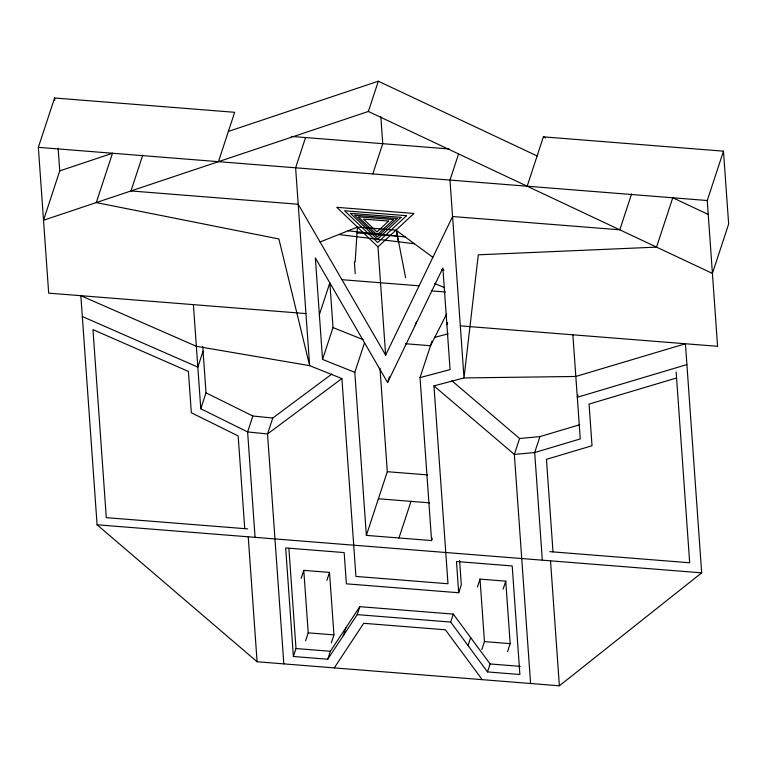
<?xml version="1.0" encoding="UTF-8"?>
<svg xmlns="http://www.w3.org/2000/svg" width="767" height="767" viewBox="0 0 767 767"><rect width="100%" height="100%" fill="white"/><g stroke="black" fill="none" stroke-linecap="round" stroke-linejoin="round"><path stroke-width="1.15" d="M355.169 262.007L357.384 227.08L395.973 230.148L432.866 257.338M305.956 313.588L48.685 293.138L38.35 147.35L54.582 97.994L234.673 112.308L218.442 161.674M58.139 148.184L59.749 170.888L43.518 220.244L368.371 111.464L712.418 273.416L728.65 224.06L723.482 151.166L543.391 136.852L527.169 186.208M142.777 155.059L130.975 190.954L298.2 204.252L385.648 355.131L452.568 216.524L619.794 229.812L631.596 193.917M203.063 351.2L197.828 367.125L82.318 316.522M341.9 378.572L355.926 576.429L447.986 583.745L433.959 385.897L464.006 377.93L575.825 376.463L685.43 343.76L701.671 572.844L559.383 685.794L257.089 661.758L97.083 524.791L80.842 295.698L196.352 346.3L309.647 365.658L341.9 378.572L267.53 433.959L247.607 431.926L200.781 408.773L206.016 392.857L202.737 346.569M305.563 137.552L295.621 167.81L309.647 365.658L278.881 238.959L96.278 202.584L112.5 153.218L59.749 170.888M331.881 374.018L272.764 418.034L252.842 416.011L247.607 431.926L255.075 537.351M368.371 111.464L378.323 81.206L537.111 155.96M272.764 418.034L267.53 433.959L283.828 663.886M319.369 314.662L329.848 282.812L333.022 327.576L322.543 359.426L354.805 372.34L366.358 535.395L431.581 540.572L432.31 538.357M372.8 173.936L382.752 143.688L380.825 116.574M354.805 372.34L364.526 342.772M301.172 578.328L303.79 570.36L329.513 572.403L333.942 634.884L331.325 642.851M520.189 666.35L490.103 663.963L453.307 614.099L359.809 606.668L357.192 614.626L327.758 659.227L293.377 656.494L295.995 648.537L288.891 548.319M458.455 154.301L449.98 180.072L464.006 377.93L478.301 254.807L656.542 247.118L672.774 197.752L708.238 214.444M322.543 359.426L315.352 257.894L387.584 382.541L389.454 376.856M305.602 640.8L308.219 632.842L303.79 570.36M326.895 580.37L329.513 572.403M415.235 325.285L416.356 321.872M366.358 535.395L387.297 471.695L379.962 368.16M431.581 540.572L420.028 377.594L431.994 341.2M327.758 659.227L330.376 651.269L359.809 606.668M343.261 635.738L345.879 627.77M446.902 324.796L447.65 322.523M398.965 537.983L411.007 501.359M293.377 656.494L285.679 547.935L344.162 552.585L346.377 583.821L458.695 592.747L461.312 584.79L459.586 560.495M458.695 592.747L456.48 561.511L512.193 565.941L519.882 674.5L487.486 671.921L450.689 622.066L453.307 614.099M579.794 424.717L539.92 436.615L519.585 438.494L514.35 454.409L530.591 683.502M477.4 587.081L480.017 579.114L505.75 581.165L510.18 643.638L507.562 651.605M468.052 645.593L470.67 637.626M539.92 436.615L534.685 452.54L542.317 560.178M481.829 649.563L484.447 641.596L480.017 579.114M503.133 589.123L505.75 581.165M578.05 395.015L577.302 397.287L686.906 364.584M487.486 671.921L490.103 663.963M460.315 325.86L717.586 346.31L707.251 200.523L723.482 151.166M387.584 382.541L442.875 268.028L450.076 369.627L420.028 377.594M446.624 314.067L430.498 345.744L405.59 343.741M334.268 667.894L363.702 623.303L445.406 629.793L482.203 679.658M377.968 246.83L413.979 213.456L336.799 207.32L377.968 246.83L385.648 355.131M320.069 241.969L357.384 227.08M228.384 131.416L378.323 81.206M676.571 377.978L589.066 404.094L592.019 445.742L546.449 459.337L553.007 551.895M434.448 337.432L448.235 333.779M291.316 136.421L449.241 148.971M38.35 147.35L707.251 200.523M357.01 232.9L397.172 236.092M441.639 269.802L443.997 269.984M341.929 279.696L419.108 285.823M431.39 290.885L445.56 292.006M387.297 471.695L427.622 474.907M378.399 498.771L429.645 502.845M549.872 551.646L689.677 562.767L676.149 372.014M247.664 528.885L106.297 517.648L92.97 329.618L188.414 371.429L191.338 412.761L238.163 435.915L244.74 528.655M97.083 524.791L701.671 572.844M357.192 614.626L450.689 622.066M484.447 641.596L510.18 643.638M308.219 632.842L333.942 634.884M295.995 648.537L330.376 651.269M348.055 230.8L405.197 236.945M338.726 234.52L414.42 243.743M333.022 327.576L363.05 339.608M434.505 283.464L444.304 287.529M543.391 136.852L545.548 137.868M206.016 392.857L252.842 416.011M451.84 380.748L519.585 438.494M433.959 385.897L514.35 454.409L534.685 452.54L580.255 438.945L572.872 334.805M398.332 241.778L396.386 230.445L405.599 277.712M550.524 560.83L559.383 685.794M354.383 261.94L355.217 273.714M248.23 536.804L257.089 661.758M193.399 304.643L200.781 408.773M54.582 97.994L54.745 100.381M388.629 221.078L376.913 231.941L363.52 219.084L388.629 221.078M393.548 219.602L377.115 234.827L358.333 216.802L393.548 219.602M397.085 218.537L377.268 236.907L354.603 215.163L397.085 218.537M401.036 217.349L377.431 239.227L350.433 213.322L401.036 217.349M406.558 215.69L377.661 242.477L344.613 210.762L406.558 215.69"/></g></svg>
